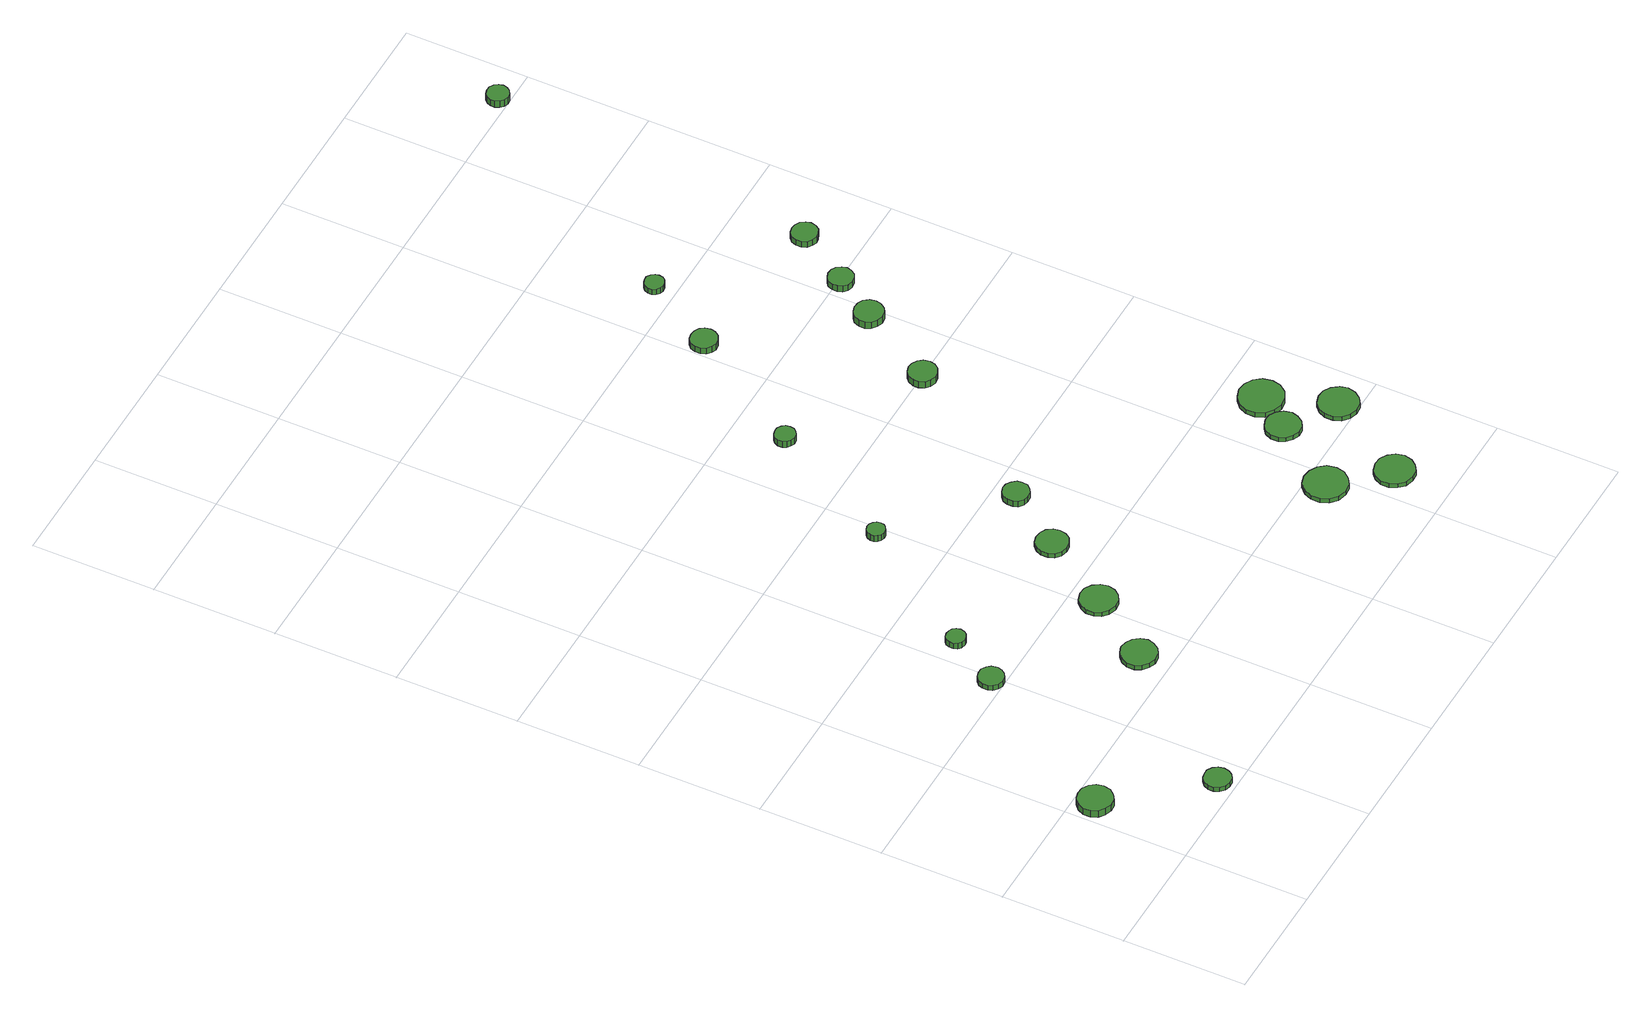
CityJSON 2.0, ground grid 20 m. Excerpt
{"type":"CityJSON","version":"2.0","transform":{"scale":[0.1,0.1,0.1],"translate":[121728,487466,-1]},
"CityObjects":{
"tree1":{"type":"SolitaryVegetationObject","attributes":{"function":"something"},"geometry":[{"type":"MultiSurface","lod":"1","boundaries":[[[0,1,2,3,4,5,6,7,8,9,10,11,12,13,14]],[[15,16,17,18,19,20,21,22,23,24,25,26,27,28,29]],[[0,29,28,1]],[[1,28,27,2]],[[2,27,26,3]],[[3,26,25,4]],[[4,25,24,5]],[[5,24,23,6]],[[6,23,22,7]],[[7,22,21,8]],[[8,21,20,9]],[[9,20,19,10]],[[10,19,18,11]],[[11,18,17,12]],[[12,17,16,13]],[[13,16,15,14]],[[14,15,29,0]]]}]},
"tree2":{"type":"SolitaryVegetationObject","attributes":{"function":"something"},"geometry":[{"type":"MultiSurface","lod":"1","boundaries":[[[30,31,32,33,34,35,36,37,38,39,40,41,42,43,44]],[[45,46,47,48,49,50,51,52,53,54,55,56,57,58,59]],[[30,59,58,31]],[[31,58,57,32]],[[32,57,56,33]],[[33,56,55,34]],[[34,55,54,35]],[[35,54,53,36]],[[36,53,52,37]],[[37,52,51,38]],[[38,51,50,39]],[[39,50,49,40]],[[40,49,48,41]],[[41,48,47,42]],[[42,47,46,43]],[[43,46,45,44]],[[44,45,59,30]]]}]},
"tree3":{"type":"SolitaryVegetationObject","attributes":{"function":"something"},"geometry":[{"type":"MultiSurface","lod":"1","boundaries":[[[60,61,62,63,64,65,66,67,68,69,70,71,72,73,74]],[[75,76,77,78,79,80,81,82,83,84,85,86,87,88,89]],[[60,89,88,61]],[[61,88,87,62]],[[62,87,86,63]],[[63,86,85,64]],[[64,85,84,65]],[[65,84,83,66]],[[66,83,82,67]],[[67,82,81,68]],[[68,81,80,69]],[[69,80,79,70]],[[70,79,78,71]],[[71,78,77,72]],[[72,77,76,73]],[[73,76,75,74]],[[74,75,89,60]]]}]},
"tree4":{"type":"SolitaryVegetationObject","attributes":{"function":"something"},"geometry":[{"type":"MultiSurface","lod":"1","boundaries":[[[90,91,92,93,94,95,96,97,98,99,100,101,102,103,104]],[[105,106,107,108,109,110,111,112,113,114,115,116,117,118,119]],[[90,119,118,91]],[[91,118,117,92]],[[92,117,116,93]],[[93,116,115,94]],[[94,115,114,95]],[[95,114,113,96]],[[96,113,112,97]],[[97,112,111,98]],[[98,111,110,99]],[[99,110,109,100]],[[100,109,108,101]],[[101,108,107,102]],[[102,107,106,103]],[[103,106,105,104]],[[104,105,119,90]]]}]},
"tree5":{"type":"SolitaryVegetationObject","attributes":{"function":"something"},"geometry":[{"type":"MultiSurface","lod":"1","boundaries":[[[120,121,122,123,124,125,126,127,128,129,130,131,132,133,134]],[[135,136,137,138,139,140,141,142,143,144,145,146,147,148,149]],[[120,149,148,121]],[[121,148,147,122]],[[122,147,146,123]],[[123,146,145,124]],[[124,145,144,125]],[[125,144,143,126]],[[126,143,142,127]],[[127,142,141,128]],[[128,141,140,129]],[[129,140,139,130]],[[130,139,138,131]],[[131,138,137,132]],[[132,137,136,133]],[[133,136,135,134]],[[134,135,149,120]]]}]},
"tree6":{"type":"SolitaryVegetationObject","attributes":{"function":"something"},"geometry":[{"type":"MultiSurface","lod":"1","boundaries":[[[150,151,152,153,154,155,156,157,158,159,160,161,162,163,164]],[[165,166,167,168,169,170,171,172,173,174,175,176,177,178,179]],[[150,179,178,151]],[[151,178,177,152]],[[152,177,176,153]],[[153,176,175,154]],[[154,175,174,155]],[[155,174,173,156]],[[156,173,172,157]],[[157,172,171,158]],[[158,171,170,159]],[[159,170,169,160]],[[160,169,168,161]],[[161,168,167,162]],[[162,167,166,163]],[[163,166,165,164]],[[164,165,179,150]]]}]},
"tree7":{"type":"SolitaryVegetationObject","attributes":{"function":"something"},"geometry":[{"type":"MultiSurface","lod":"1","boundaries":[[[180,181,182,183,184,185,186,187,188,189,190,191,192,193,194]],[[195,196,197,198,199,200,201,202,203,204,205,206,207,208,209]],[[180,209,208,181]],[[181,208,207,182]],[[182,207,206,183]],[[183,206,205,184]],[[184,205,204,185]],[[185,204,203,186]],[[186,203,202,187]],[[187,202,201,188]],[[188,201,200,189]],[[189,200,199,190]],[[190,199,198,191]],[[191,198,197,192]],[[192,197,196,193]],[[193,196,195,194]],[[194,195,209,180]]]}]},
"tree8":{"type":"SolitaryVegetationObject","attributes":{"function":"something"},"geometry":[{"type":"MultiSurface","lod":"1","boundaries":[[[210,211,212,213,214,215,216,217,218,219,220,221,222,223,224]],[[225,226,227,228,229,230,231,232,233,234,235,236,237,238,239]],[[210,239,238,211]],[[211,238,237,212]],[[212,237,236,213]],[[213,236,235,214]],[[214,235,234,215]],[[215,234,233,216]],[[216,233,232,217]],[[217,232,231,218]],[[218,231,230,219]],[[219,230,229,220]],[[220,229,228,221]],[[221,228,227,222]],[[222,227,226,223]],[[223,226,225,224]],[[224,225,239,210]]]}]},
"tree9":{"type":"SolitaryVegetationObject","attributes":{"function":"something"},"geometry":[{"type":"MultiSurface","lod":"1","boundaries":[[[240,241,242,243,244,245,246,247,248,249,250,251,252,253,254]],[[255,256,257,258,259,260,261,262,263,264,265,266,267,268,269]],[[240,269,268,241]],[[241,268,267,242]],[[242,267,266,243]],[[243,266,265,244]],[[244,265,264,245]],[[245,264,263,246]],[[246,263,262,247]],[[247,262,261,248]],[[248,261,260,249]],[[249,260,259,250]],[[250,259,258,251]],[[251,258,257,252]],[[252,257,256,253]],[[253,256,255,254]],[[254,255,269,240]]]}]},
"tree10":{"type":"SolitaryVegetationObject","attributes":{"function":"something"},"geometry":[{"type":"MultiSurface","lod":"1","boundaries":[[[270,271,272,273,274,275,276,277,278,279,280,281,282,283,284]],[[285,286,287,288,289,290,291,292,293,294,295,296,297,298,299]],[[270,299,298,271]],[[271,298,297,272]],[[272,297,296,273]],[[273,296,295,274]],[[274,295,294,275]],[[275,294,293,276]],[[276,293,292,277]],[[277,292,291,278]],[[278,291,290,279]],[[279,290,289,280]],[[280,289,288,281]],[[281,288,287,282]],[[282,287,286,283]],[[283,286,285,284]],[[284,285,299,270]]]}]},
"tree11":{"type":"SolitaryVegetationObject","attributes":{"function":"something"},"geometry":[{"type":"MultiSurface","lod":"1","boundaries":[[[300,301,302,303,304,305,306,307,308,309,310,311,312,313,314]],[[315,316,317,318,319,320,321,322,323,324,325,326,327,328,329]],[[300,329,328,301]],[[301,328,327,302]],[[302,327,326,303]],[[303,326,325,304]],[[304,325,324,305]],[[305,324,323,306]],[[306,323,322,307]],[[307,322,321,308]],[[308,321,320,309]],[[309,320,319,310]],[[310,319,318,311]],[[311,318,317,312]],[[312,317,316,313]],[[313,316,315,314]],[[314,315,329,300]]]}]},
"tree12":{"type":"SolitaryVegetationObject","attributes":{"function":"something"},"geometry":[{"type":"MultiSurface","lod":"1","boundaries":[[[330,331,332,333,334,335,336,337,338,339,340,341,342,343,344]],[[345,346,347,348,349,350,351,352,353,354,355,356,357,358,359]],[[330,359,358,331]],[[331,358,357,332]],[[332,357,356,333]],[[333,356,355,334]],[[334,355,354,335]],[[335,354,353,336]],[[336,353,352,337]],[[337,352,351,338]],[[338,351,350,339]],[[339,350,349,340]],[[340,349,348,341]],[[341,348,347,342]],[[342,347,346,343]],[[343,346,345,344]],[[344,345,359,330]]]}]},
"tree13":{"type":"SolitaryVegetationObject","attributes":{"function":"something"},"geometry":[{"type":"MultiSurface","lod":"1","boundaries":[[[360,361,362,363,364,365,366,367,368,369,370,371,372,373,374]],[[375,376,377,378,379,380,381,382,383,384,385,386,387,388,389]],[[360,389,388,361]],[[361,388,387,362]],[[362,387,386,363]],[[363,386,385,364]],[[364,385,384,365]],[[365,384,383,366]],[[366,383,382,367]],[[367,382,381,368]],[[368,381,380,369]],[[369,380,379,370]],[[370,379,378,371]],[[371,378,377,372]],[[372,377,376,373]],[[373,376,375,374]],[[374,375,389,360]]]}]},
"tree14":{"type":"SolitaryVegetationObject","attributes":{"function":"something"},"geometry":[{"type":"MultiSurface","lod":"1","boundaries":[[[390,391,392,393,394,395,396,397,398,399,400,401,402,403,404]],[[405,406,407,408,409,410,411,412,413,414,415,416,417,418,419]],[[390,419,418,391]],[[391,418,417,392]],[[392,417,416,393]],[[393,416,415,394]],[[394,415,414,395]],[[395,414,413,396]],[[396,413,412,397]],[[397,412,411,398]],[[398,411,410,399]],[[399,410,409,400]],[[400,409,408,401]],[[401,408,407,402]],[[402,407,406,403]],[[403,406,405,404]],[[404,405,419,390]]]}]},
"tree15":{"type":"SolitaryVegetationObject","attributes":{"function":"something"},"geometry":[{"type":"MultiSurface","lod":"1","boundaries":[[[420,421,422,423,424,425,426,427,428,429,430,431,432,433,434]],[[435,436,437,438,439,440,441,442,443,444,445,446,447,448,449]],[[420,449,448,421]],[[421,448,447,422]],[[422,447,446,423]],[[423,446,445,424]],[[424,445,444,425]],[[425,444,443,426]],[[426,443,442,427]],[[427,442,441,428]],[[428,441,440,429]],[[429,440,439,430]],[[430,439,438,431]],[[431,438,437,432]],[[432,437,436,433]],[[433,436,435,434]],[[434,435,449,420]]]}]},
"tree16":{"type":"SolitaryVegetationObject","attributes":{"function":"something"},"geometry":[{"type":"MultiSurface","lod":"1","boundaries":[[[450,451,452,453,454,455,456,457,458,459,460,461,462,463,464]],[[465,466,467,468,469,470,471,472,473,474,475,476,477,478,479]],[[450,479,478,451]],[[451,478,477,452]],[[452,477,476,453]],[[453,476,475,454]],[[454,475,474,455]],[[455,474,473,456]],[[456,473,472,457]],[[457,472,471,458]],[[458,471,470,459]],[[459,470,469,460]],[[460,469,468,461]],[[461,468,467,462]],[[462,467,466,463]],[[463,466,465,464]],[[464,465,479,450]]]}]},
"tree17":{"type":"SolitaryVegetationObject","attributes":{"function":"something"},"geometry":[{"type":"MultiSurface","lod":"1","boundaries":[[[480,481,482,483,484,485,486,487,488,489,490,491,492,493,494]],[[495,496,497,498,499,500,501,502,503,504,505,506,507,508,509]],[[480,509,508,481]],[[481,508,507,482]],[[482,507,506,483]],[[483,506,505,484]],[[484,505,504,485]],[[485,504,503,486]],[[486,503,502,487]],[[487,502,501,488]],[[488,501,500,489]],[[489,500,499,490]],[[490,499,498,491]],[[491,498,497,492]],[[492,497,496,493]],[[493,496,495,494]],[[494,495,509,480]]]}]},
"tree18":{"type":"SolitaryVegetationObject","attributes":{"function":"something"},"geometry":[{"type":"MultiSurface","lod":"1","boundaries":[[[510,511,512,513,514,515,516,517,518,519,520,521,522,523,524]],[[525,526,527,528,529,530,531,532,533,534,535,536,537,538,539]],[[510,539,538,511]],[[511,538,537,512]],[[512,537,536,513]],[[513,536,535,514]],[[514,535,534,515]],[[515,534,533,516]],[[516,533,532,517]],[[517,532,531,518]],[[518,531,530,519]],[[519,530,529,520]],[[520,529,528,521]],[[521,528,527,522]],[[522,527,526,523]],[[523,526,525,524]],[[524,525,539,510]]]}]},
"tree19":{"type":"SolitaryVegetationObject","attributes":{"function":"something"},"geometry":[{"type":"MultiSurface","lod":"1","boundaries":[[[540,541,542,543,544,545,546,547,548,549,550,551,552,553,554]],[[555,556,557,558,559,560,561,562,563,564,565,566,567,568,569]],[[540,569,568,541]],[[541,568,567,542]],[[542,567,566,543]],[[543,566,565,544]],[[544,565,564,545]],[[545,564,563,546]],[[546,563,562,547]],[[547,562,561,548]],[[548,561,560,549]],[[549,560,559,550]],[[550,559,558,551]],[[551,558,557,552]],[[552,557,556,553]],[[553,556,555,554]],[[554,555,569,540]]]}]},
"tree20":{"type":"SolitaryVegetationObject","attributes":{"function":"something"},"geometry":[{"type":"MultiSurface","lod":"1","boundaries":[[[570,571,572,573,574,575,576,577,578,579,580,581,582,583,584]],[[585,586,587,588,589,590,591,592,593,594,595,596,597,598,599]],[[570,599,598,571]],[[571,598,597,572]],[[572,597,596,573]],[[573,596,595,574]],[[574,595,594,575]],[[575,594,593,576]],[[576,593,592,577]],[[577,592,591,578]],[[578,591,590,579]],[[579,590,589,580]],[[580,589,588,581]],[[581,588,587,582]],[[582,587,586,583]],[[583,586,585,584]],[[584,585,599,570]]]}]},
"tree21":{"type":"SolitaryVegetationObject","attributes":{"function":"something"},"geometry":[{"type":"MultiSurface","lod":"1","boundaries":[[[600,601,602,603,604,605,606,607,608,609,610,611,612,613,614]],[[615,616,617,618,619,620,621,622,623,624,625,626,627,628,629]],[[600,629,628,601]],[[601,628,627,602]],[[602,627,626,603]],[[603,626,625,604]],[[604,625,624,605]],[[605,624,623,606]],[[606,623,622,607]],[[607,622,621,608]],[[608,621,620,609]],[[609,620,619,610]],[[610,619,618,611]],[[611,618,617,612]],[[612,617,616,613]],[[613,616,615,614]],[[614,615,629,600]]]}]},
"tree22":{"type":"SolitaryVegetationObject","attributes":{"function":"something"},"geometry":[{"type":"MultiSurface","lod":"1","boundaries":[[[630,631,632,633,634,635,636,637,638,639,640,641,642,643,644]],[[645,646,647,648,649,650,651,652,653,654,655,656,657,658,659]],[[630,659,658,631]],[[631,658,657,632]],[[632,657,656,633]],[[633,656,655,634]],[[634,655,654,635]],[[635,654,653,636]],[[636,653,652,637]],[[637,652,651,638]],[[638,651,650,639]],[[639,650,649,640]],[[640,649,648,641]],[[641,648,647,642]],[[642,647,646,643]],[[643,646,645,644]],[[644,645,659,630]]]}]}
},
"vertices":[
[61,167,21],[59,178,21],[52,187,21],[42,193,21],[31,194,21],[20,191,21],[11,183,21],[6,172,21],[6,161,21],[11,150,21],[20,143,21],[31,139,21],[42,140,21],[52,146,21],[59,155,21],[59,155,8],[52,146,8],[42,140,8],[31,139,8],[20,143,8],[11,150,8],[6,161,8],[6,172,8],[11,183,8],[20,191,8],[31,194,8],[42,193,8],[52,187,8],[59,178,8],[61,167,8],
[180,29,15],[178,38,15],[173,45,15],[165,50,15],[156,50,15],[148,48,15],[141,42,15],[137,33,15],[137,25,15],[141,16,15],[148,10,15],[156,8,15],[165,8,15],[173,13,15],[178,20,15],[178,20,7],[173,13,7],[165,8,7],[156,8,7],[148,10,7],[141,16,7],[137,25,7],[137,33,7],[141,42,7],[148,48,7],[156,50,7],[165,50,7],[173,45,7],[178,38,7],[180,29,7],
[213,420,17],[211,429,17],[206,435,17],[199,440,17],[190,440,17],[182,438,17],[176,432,17],[173,425,17],[173,416,17],[176,409,17],[182,403,17],[190,400,17],[199,401,17],[206,405,17],[211,412,17],[211,412,7],[206,405,7],[199,401,7],[190,400,7],[182,403,7],[176,409,7],[173,416,7],[173,425,7],[176,432,7],[182,438,7],[190,440,7],[199,440,7],[206,435,7],[211,429,7],[213,420,7],
[258,504,18],[256,510,18],[253,515,18],[247,518,18],[241,519,18],[234,517,18],[229,513,18],[227,507,18],[227,500,18],[229,494,18],[234,490,18],[241,488,18],[247,489,18],[253,492,18],[256,497,18],[256,497,7],[253,492,7],[247,489,7],[241,488,7],[234,490,7],[229,494,7],[227,500,7],[227,507,7],[229,513,7],[234,517,7],[241,519,7],[247,518,7],[253,515,7],[256,510,7],[258,504,7],
[366,250,16],[363,262,16],[356,271,16],[346,277,16],[334,279,16],[323,275,16],[314,267,16],[309,256,16],[309,244,16],[314,234,16],[323,226,16],[334,222,16],[346,223,16],[356,229,16],[363,239,16],[363,239,7],[356,229,7],[346,223,7],[334,222,7],[323,226,7],[314,234,7],[309,244,7],[309,256,7],[314,267,7],[323,275,7],[334,279,7],[346,277,7],[356,271,7],[363,262,7],[366,250,7],
[440,354,15],[437,366,15],[430,376,15],[419,383,15],[407,384,15],[395,380,15],[386,372,15],[381,361,15],[381,348,15],[386,337,15],[395,329,15],[407,325,15],[419,326,15],[430,332,15],[437,342,15],[437,342,7],[430,332,7],[419,326,7],[407,325,7],[395,329,7],[386,337,7],[381,348,7],[381,361,7],[386,372,7],[395,380,7],[407,384,7],[419,383,7],[430,376,7],[437,366,7],[440,354,7],
[395,706,25],[394,712,25],[390,717,25],[385,720,25],[379,721,25],[373,719,25],[369,715,25],[366,709,25],[366,703,25],[369,698,25],[373,694,25],[379,692,25],[385,693,25],[390,696,25],[394,700,25],[394,700,13],[390,696,13],[385,693,13],[379,692,13],[373,694,13],[369,698,13],[366,703,13],[366,709,13],[369,715,13],[373,719,13],[379,721,13],[385,720,13],[390,717,13],[394,712,13],[395,706,13],
[510,470,15],[508,480,15],[502,489,15],[492,494,15],[482,495,15],[471,492,15],[463,485,15],[459,475,15],[459,464,15],[463,454,15],[471,447,15],[482,444,15],[492,445,15],[502,450,15],[508,459,15],[508,459,7],[502,450,7],[492,445,7],[482,444,7],[471,447,7],[463,454,7],[459,464,7],[459,475,7],[463,485,7],[471,492,7],[482,495,7],[492,494,7],[502,489,7],[508,480,7],[510,470,7],
[571,563,18],[570,571,18],[564,578,18],[557,583,18],[548,584,18],[540,581,18],[533,575,18],[530,567,18],[530,558,18],[533,550,18],[540,544,18],[548,542,18],[557,543,18],[564,547,18],[570,554,18],[570,554,7],[564,547,7],[557,543,7],[548,542,7],[540,544,7],[533,550,7],[530,558,7],[530,567,7],[533,575,7],[540,581,7],[548,584,7],[557,583,7],[564,578,7],[570,571,7],[571,563,7],
[514,917,23],[513,924,23],[509,929,23],[503,933,23],[496,933,23],[489,931,23],[484,927,23],[481,920,23],[481,913,23],[484,907,23],[489,903,23],[496,900,23],[503,901,23],[509,905,23],[513,910,23],[513,910,11],[509,905,11],[503,901,11],[496,900,11],[489,903,11],[484,907,11],[481,913,11],[481,920,11],[484,927,11],[489,931,11],[496,933,11],[503,933,11],[509,929,11],[513,924,11],[514,917,11],
[812,168,15],[809,183,15],[800,194,15],[788,201,15],[774,203,15],[760,199,15],[749,189,15],[743,176,15],[743,161,15],[749,148,15],[760,138,15],[774,134,15],[788,135,15],[800,143,15],[809,154,15],[809,154,7],[800,143,7],[788,135,7],[774,134,7],[760,138,7],[749,148,7],[743,161,7],[743,176,7],[749,189,7],[760,199,7],[774,203,7],[788,201,7],[800,194,7],[809,183,7],[812,168,7],
[880,91,15],[877,104,15],[869,114,15],[858,121,15],[845,122,15],[832,118,15],[823,110,15],[817,98,15],[817,85,15],[823,73,15],[832,64,15],[845,60,15],[858,61,15],[869,68,15],[877,78,15],[877,78,7],[869,68,7],[858,61,7],[845,60,7],[832,64,7],[823,73,7],[817,85,7],[817,98,7],[823,110,7],[832,118,7],[845,122,7],[858,121,7],[869,114,7],[877,104,7],[880,91,7],
[884,279,15],[881,291,15],[874,300,15],[864,306,15],[853,307,15],[842,303,15],[833,296,15],[828,285,15],[828,273,15],[833,263,15],[842,255,15],[853,251,15],[864,252,15],[874,258,15],[881,268,15],[881,268,7],[874,258,7],[864,252,7],[853,251,7],[842,255,7],[833,263,7],[828,273,7],[828,285,7],[833,296,7],[842,303,7],[853,307,7],[864,306,7],[874,300,7],[881,291,7],[884,279,7],
[726,795,26],[724,805,26],[718,812,26],[710,817,26],[701,818,26],[692,815,26],[685,809,26],[681,800,26],[681,791,26],[685,782,26],[692,776,26],[701,773,26],[710,774,26],[718,778,26],[724,786,26],[724,786,13],[718,778,13],[710,774,13],[701,773,13],[692,776,13],[685,782,13],[681,791,13],[681,800,13],[685,809,13],[692,815,13],[701,818,13],[710,817,13],[718,812,13],[724,805,13],[726,795,13],
[645,1115,19],[643,1124,19],[638,1131,19],[630,1135,19],[621,1136,19],[613,1134,19],[606,1128,19],[603,1120,19],[603,1111,19],[606,1103,19],[613,1097,19],[621,1094,19],[630,1095,19],[638,1099,19],[643,1107,19],[643,1107,7],[638,1099,7],[630,1095,7],[621,1094,7],[613,1097,7],[606,1103,7],[603,1111,7],[603,1120,7],[606,1128,7],[613,1134,7],[621,1136,7],[630,1135,7],[638,1131,7],[643,1124,7],[645,1115,7],
[929,334,16],[926,349,16],[917,361,16],[904,368,16],[890,370,16],[876,365,16],[864,355,16],[858,342,16],[858,327,16],[864,313,16],[876,304,16],[890,299,16],[904,301,16],[917,308,16],[926,320,16],[926,320,7],[917,308,7],[904,301,7],[890,299,7],[876,304,7],[864,313,7],[858,327,7],[858,342,7],[864,355,7],[876,365,7],[890,370,7],[904,368,7],[917,361,7],[926,349,7],[929,334,7],
[967,229,15],[964,241,15],[956,252,15],[945,259,15],[932,260,15],[919,256,15],[909,247,15],[904,235,15],[904,222,15],[909,210,15],[919,201,15],[932,197,15],[945,198,15],[956,205,15],[964,216,15],[964,216,7],[956,205,7],[945,198,7],[932,197,7],[919,201,7],[909,210,7],[904,222,7],[904,235,7],[909,247,7],[919,256,7],[932,260,7],[945,259,7],[956,252,7],[964,241,7],[967,229,7],
[808,926,19],[806,936,19],[800,944,19],[792,948,19],[782,949,19],[773,946,19],[765,940,19],[761,931,19],[761,921,19],[765,912,19],[773,906,19],[782,903,19],[792,904,19],[800,909,19],[806,917,19],[806,917,6],[800,909,6],[792,904,6],[782,903,6],[773,906,6],[765,912,6],[761,921,6],[761,931,6],[765,940,6],[773,946,6],[782,949,6],[792,948,6],[800,944,6],[806,936,6],[808,926,6],
[710,1234,19],[709,1240,19],[705,1245,19],[699,1249,19],[693,1249,19],[687,1247,19],[682,1243,19],[679,1237,19],[679,1230,19],[682,1224,19],[687,1220,19],[693,1218,19],[699,1219,19],[705,1222,19],[709,1227,19],[709,1227,8],[705,1222,8],[699,1219,8],[693,1218,8],[687,1220,8],[682,1224,8],[679,1230,8],[679,1237,8],[682,1243,8],[687,1247,8],[693,1249,8],[699,1249,8],[705,1245,8],[709,1240,8],[710,1234,8],
[851,996,18],[849,1004,18],[844,1011,18],[837,1015,18],[828,1016,18],[820,1013,18],[814,1008,18],[811,1000,18],[811,992,18],[814,984,18],[820,978,18],[828,976,18],[837,977,18],[844,981,18],[849,988,18],[849,988,6],[844,981,6],[837,977,6],[828,976,6],[820,978,6],[814,984,6],[811,992,6],[811,1000,6],[814,1008,6],[820,1013,6],[828,1016,6],[837,1015,6],[844,1011,6],[849,1004,6],[851,996,6],
[910,1086,18],[908,1094,18],[903,1101,18],[895,1105,18],[887,1106,18],[879,1104,18],[872,1098,18],[869,1090,18],[869,1081,18],[872,1073,18],[879,1068,18],[887,1065,18],[895,1066,18],[903,1070,18],[908,1077,18],[908,1077,6],[903,1070,6],[895,1066,6],[887,1065,6],[879,1068,6],[872,1073,6],[869,1081,6],[869,1090,6],[872,1098,6],[879,1104,6],[887,1106,6],[895,1105,6],[903,1101,6],[908,1094,6],[910,1086,6],
[952,1615,25],[950,1622,25],[946,1628,25],[939,1632,25],[932,1632,25],[925,1630,25],[920,1625,25],[917,1619,25],[917,1611,25],[920,1605,25],[925,1600,25],[932,1597,25],[939,1598,25],[946,1602,25],[950,1608,25],[950,1608,12],[946,1602,12],[939,1598,12],[932,1597,12],[925,1600,12],[920,1605,12],[917,1611,12],[917,1619,12],[920,1625,12],[925,1630,12],[932,1632,12],[939,1632,12],[946,1628,12],[950,1622,12],[952,1615,12]
]}
